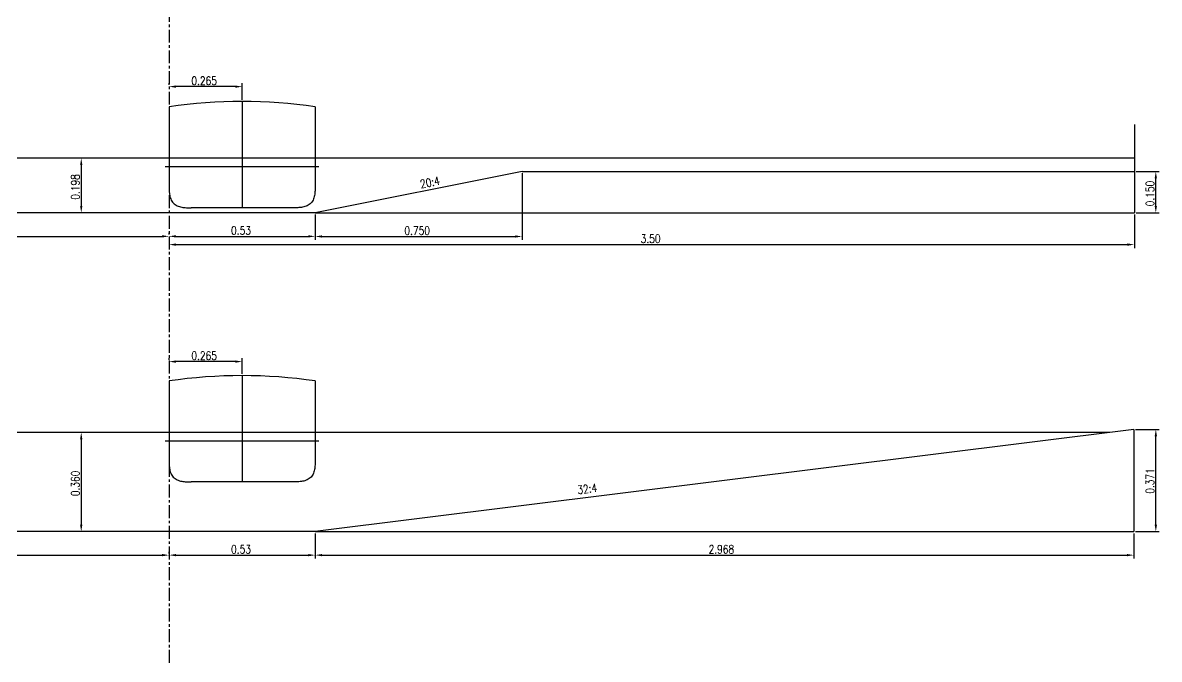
# Model space of a CAD drawing. Extents: x -4825 to 2405, y -6885 to 4012.
# Drawn here: x -1856 to 2265, y -3737 to -1428 of the extents above; entities that cross this region are included whole.
import ezdxf

# ---------------------------------------------------------------- set-up
doc = ezdxf.new("R2010")
doc.units = 0
doc.header["$LTSCALE"] = 37.5
doc.header["$PDMODE"] = 1
doc.linetypes.add('CENTER', pattern=[2, 1.25, -0.25, 0.25, -0.25])
doc.layers.get('DEFPOINTS').update_dxf_attribs({"linetype": 'CONTINUOUS'})
for name, color, linetype in [('25AS', 6, 'CENTER'), ('35VL', 8, 'CONTINUOUS'), ('50VL', 9, 'CONTINUOUS'), ('BASE', 7, 'CONTINUOUS'), ('FREE_SURFACE', 5, 'CONTINUOUS'), ('MAAT', 6, 'CONTINUOUS'), ('STATIONS', 7, 'CONTINUOUS'), ('TEXT35', 8, 'CONTINUOUS')]:
    doc.layers.add(name, color=color, linetype=linetype)
doc.styles.add('ROMANS', font='romans', dxfattribs={"width": 0.8})
doc.dimstyles.get("Standard").update_dxf_attribs({"dimtxt": 3, "dimasz": 2.5, "dimexe": 1.25, "dimexo": 0.625, "dimtad": 1, "dimcen": 2.5, "dimclrd": 6, "dimclre": 6, "dimclrt": 8, "dimazin": 3, "dimtfac": 0.833333, "dimtmove": 0, "dimatfit": 3})

# ---------------------------------------------------------------- blocks, each defined once
blk = doc.blocks.new('*U91')
at = {"layer": 'MAAT', "color": 8, "style": 'ROMANS', "width": 0.8}
blk.add_text('0.750', height=30, dxfattribs=at).set_placement((-471.6, -2196.8))
blk = doc.blocks.new('*D6')
at = {"layer": 'DEFPOINTS', "color": 0}
for p in [(-45.1, -1967.3), (-795.1, -2117.3), (-45.1, -2203.1)]:
    blk.add_point(p, dxfattribs=at)
at = {"layer": 'MAAT', "color": 6}
for p, q in [((-45.1, -1973.5), (-45.1, -2215.6)), ((-795.1, -2123.5), (-795.1, -2215.6)), ((-770.1, -2203.1), (-70.1, -2203.1))]:
    blk.add_line(p, q, dxfattribs=at)
for points in [[(-770.1, -2198.9), (-770.1, -2207.2), (-795.1, -2203.1)], [(-70.1, -2198.9), (-70.1, -2207.2), (-45.1, -2203.1)]]:
    blk.add_solid(points, dxfattribs=at)
at = {"layer": 'MAAT'}
blk.add_blockref('*U91', (0, 0), dxfattribs=at)
blk = doc.blocks.new('*U86')
at = {"layer": 'MAAT', "color": 8, "style": 'ROMANS', "width": 0.8}
blk.add_text('0.150', height=30, rotation=90, dxfattribs=at).set_placement((2246.4, -2093.7))
blk = doc.blocks.new('*D7')
at = {"layer": 'DEFPOINTS', "color": 0}
for p in [(2174.9, -1967.3), (2252.7, -1967.3), (2174.9, -2117.3)]:
    blk.add_point(p, dxfattribs=at)
at = {"layer": 'MAAT', "color": 6}
for p, q in [((2181.1, -1967.3), (2265.2, -1967.3)), ((2252.7, -2092.3), (2252.7, -1992.3)), ((2181.1, -2117.3), (2265.2, -2117.3))]:
    blk.add_line(p, q, dxfattribs=at)
for points in [[(2248.5, -1992.3), (2256.8, -1992.3), (2252.7, -1967.3)], [(2248.5, -2092.3), (2256.8, -2092.3), (2252.7, -2117.3)]]:
    blk.add_solid(points, dxfattribs=at)
at = {"layer": 'MAAT'}
blk.add_blockref('*U86', (0, 0), dxfattribs=at)
blk = doc.blocks.new('*U124')
at = {"layer": 'MAAT', "color": 8, "style": 'ROMANS', "width": 0.8}
blk.add_text('0.53', height=30, dxfattribs=at).set_placement((-1100.1, -2196.3))
blk = doc.blocks.new('*D11')
at = {"layer": 'DEFPOINTS', "color": 0}
for p in [(-795.1, -2117.3), (-1325.1, -2202.6), (-795.1, -2202.6)]:
    blk.add_point(p, dxfattribs=at)
at = {"layer": 'MAAT', "color": 6}
for p, q in [((-795.1, -2123.5), (-795.1, -2215.1)), ((-1325.1, -2196.3), (-1325.1, -2190.1)), ((-1300.1, -2202.6), (-820.1, -2202.6))]:
    blk.add_line(p, q, dxfattribs=at)
for points in [[(-1300.1, -2198.4), (-1300.1, -2206.7), (-1325.1, -2202.6)], [(-820.1, -2198.4), (-820.1, -2206.7), (-795.1, -2202.6)]]:
    blk.add_solid(points, dxfattribs=at)
at = {"layer": 'MAAT'}
blk.add_blockref('*U124', (0, 0), dxfattribs=at)
blk = doc.blocks.new('*U92')
at = {"layer": 'MAAT', "color": 8, "style": 'ROMANS', "width": 0.8}
blk.add_text('3.50', height=30, dxfattribs=at).set_placement((-3115.1, -2196.3))
blk = doc.blocks.new('*D12')
at = {"layer": 'DEFPOINTS', "color": 0}
for p in [(-4825.1, -2117.3), (-1325.1, -2202.6), (-1325.1, -2202.6)]:
    blk.add_point(p, dxfattribs=at)
at = {"layer": 'MAAT', "color": 6}
for p, q in [((-4825.1, -2123.5), (-4825.1, -2215.1)), ((-4800.1, -2202.6), (-1350.1, -2202.6)), ((-1325.1, -2196.3), (-1325.1, -2190.1))]:
    blk.add_line(p, q, dxfattribs=at)
for points in [[(-4800.1, -2198.4), (-4800.1, -2206.7), (-4825.1, -2202.6)], [(-1350.1, -2198.4), (-1350.1, -2206.7), (-1325.1, -2202.6)]]:
    blk.add_solid(points, dxfattribs=at)
at = {"layer": 'MAAT'}
blk.add_blockref('*U92', (0, 0), dxfattribs=at)
blk = doc.blocks.new('*U135')
at = {"layer": 'MAAT', "color": 8, "style": 'ROMANS', "width": 0.8}
blk.add_text('3.50', height=30, dxfattribs=at).set_placement((384.9, -2226.2))
blk = doc.blocks.new('*D22')
at = {"layer": 'DEFPOINTS', "color": 0}
for p in [(2174.9, -2117.3), (-1325.1, -2231.2), (2174.9, -2232.5)]:
    blk.add_point(p, dxfattribs=at)
at = {"layer": 'MAAT', "color": 6}
for p, q in [((2174.9, -2123.5), (2174.9, -2245)), ((-1325.1, -2237.5), (-1325.1, -2245)), ((-1300.1, -2232.5), (2149.9, -2232.5))]:
    blk.add_line(p, q, dxfattribs=at)
for points in [[(-1300.1, -2228.3), (-1300.1, -2236.7), (-1325.1, -2232.5)], [(2149.9, -2228.3), (2149.9, -2236.7), (2174.9, -2232.5)]]:
    blk.add_solid(points, dxfattribs=at)
at = {"layer": 'MAAT'}
blk.add_blockref('*U135', (0, 0), dxfattribs=at)
blk = doc.blocks.new('*U93')
at = {"layer": 'MAAT', "color": 8, "style": 'ROMANS', "width": 0.8}
blk.add_text('2.968', height=30, dxfattribs=at).set_placement((631.2, -3352.7))
blk = doc.blocks.new('*D23')
at = {"layer": 'DEFPOINTS', "color": 0}
for p in [(-795.1, -3273.7), (2172.9, -3273.7), (2172.9, -3359)]:
    blk.add_point(p, dxfattribs=at)
at = {"layer": 'MAAT', "color": 6}
for p, q in [((-795.1, -3279.9), (-795.1, -3371.5)), ((2172.9, -3279.9), (2172.9, -3371.5)), ((-770.1, -3359), (2147.9, -3359))]:
    blk.add_line(p, q, dxfattribs=at)
for points in [[(-770.1, -3354.8), (-770.1, -3363.1), (-795.1, -3359)], [(2147.9, -3354.8), (2147.9, -3363.1), (2172.9, -3359)]]:
    blk.add_solid(points, dxfattribs=at)
at = {"layer": 'MAAT'}
blk.add_blockref('*U93', (0, 0), dxfattribs=at)
blk = doc.blocks.new('*U85')
at = {"layer": 'MAAT', "color": 8, "style": 'ROMANS', "width": 0.8}
blk.add_text('0.371', height=30, rotation=90, dxfattribs=at).set_placement((2246.4, -3136.2))
blk = doc.blocks.new('*D24')
at = {"layer": 'DEFPOINTS', "color": 0}
for p in [(2172.9, -2902.7), (2252.7, -2902.7), (2172.9, -3273.7)]:
    blk.add_point(p, dxfattribs=at)
at = {"layer": 'MAAT', "color": 6}
for p, q in [((2179.1, -2902.7), (2265.2, -2902.7)), ((2252.7, -3248.7), (2252.7, -2927.7)), ((2179.1, -3273.7), (2265.2, -3273.7))]:
    blk.add_line(p, q, dxfattribs=at)
for points in [[(2248.5, -2927.7), (2256.8, -2927.7), (2252.7, -2902.7)], [(2248.5, -3248.7), (2256.8, -3248.7), (2252.7, -3273.7)]]:
    blk.add_solid(points, dxfattribs=at)
at = {"layer": 'MAAT'}
blk.add_blockref('*U85', (0, 0), dxfattribs=at)
blk = doc.blocks.new('*U133')
at = {"layer": 'MAAT', "color": 8, "style": 'ROMANS', "width": 0.8}
blk.add_text('0.53', height=30, dxfattribs=at).set_placement((-1100.1, -3352.7))
blk = doc.blocks.new('*D29')
at = {"layer": 'DEFPOINTS', "color": 0}
for p in [(-795.1, -3273.7), (-1325.1, -3359), (-795.1, -3359)]:
    blk.add_point(p, dxfattribs=at)
at = {"layer": 'MAAT', "color": 6}
for p, q in [((-795.1, -3279.9), (-795.1, -3371.5)), ((-1325.1, -3352.7), (-1325.1, -3346.5)), ((-1300.1, -3359), (-820.1, -3359))]:
    blk.add_line(p, q, dxfattribs=at)
for points in [[(-1300.1, -3354.8), (-1300.1, -3363.1), (-1325.1, -3359)], [(-820.1, -3354.8), (-820.1, -3363.1), (-795.1, -3359)]]:
    blk.add_solid(points, dxfattribs=at)
at = {"layer": 'MAAT'}
blk.add_blockref('*U133', (0, 0), dxfattribs=at)
blk = doc.blocks.new('*U94')
at = {"layer": 'MAAT', "color": 8, "style": 'ROMANS', "width": 0.8}
blk.add_text('3.50', height=30, dxfattribs=at).set_placement((-3115.1, -3352.7))
blk = doc.blocks.new('*D30')
at = {"layer": 'DEFPOINTS', "color": 0}
for p in [(-4825.1, -3273.7), (-1325.1, -3359), (-1325.1, -3359)]:
    blk.add_point(p, dxfattribs=at)
at = {"layer": 'MAAT', "color": 6}
for p, q in [((-4825.1, -3279.9), (-4825.1, -3371.5)), ((-4800.1, -3359), (-1350.1, -3359)), ((-1325.1, -3352.7), (-1325.1, -3346.5))]:
    blk.add_line(p, q, dxfattribs=at)
for points in [[(-4800.1, -3354.8), (-4800.1, -3363.1), (-4825.1, -3359)], [(-1350.1, -3354.8), (-1350.1, -3363.1), (-1325.1, -3359)]]:
    blk.add_solid(points, dxfattribs=at)
at = {"layer": 'MAAT'}
blk.add_blockref('*U94', (0, 0), dxfattribs=at)
blk = doc.blocks.new('*U117')
at = {"layer": 'MAAT', "color": 8, "style": 'ROMANS', "width": 0.8}
blk.add_text('0.265', height=30, dxfattribs=at).set_placement((-1244.1, -1653.3))
blk = doc.blocks.new('*D52')
at = {"layer": 'DEFPOINTS', "color": 0}
for p in [(-1325.1, -1659.5), (-1325.1, -1659.5), (-1060.1, -1713.5)]:
    blk.add_point(p, dxfattribs=at)
at = {"layer": 'MAAT', "color": 6}
for p, q in [((-1325.1, -1653.3), (-1325.1, -1647)), ((-1060.1, -1707.2), (-1060.1, -1647)), ((-1085.1, -1659.5), (-1300.1, -1659.5))]:
    blk.add_line(p, q, dxfattribs=at)
for points in [[(-1300.1, -1655.3), (-1300.1, -1663.7), (-1325.1, -1659.5)], [(-1085.1, -1655.3), (-1085.1, -1663.7), (-1060.1, -1659.5)]]:
    blk.add_solid(points, dxfattribs=at)
at = {"layer": 'MAAT'}
blk.add_blockref('*U117', (0, 0), dxfattribs=at)
blk = doc.blocks.new('*U118')
at = {"layer": 'MAAT', "color": 8, "style": 'ROMANS', "width": 0.8}
blk.add_text('0.265', height=30, dxfattribs=at).set_placement((-1244.1, -2650.6))
blk = doc.blocks.new('*D53')
at = {"layer": 'DEFPOINTS', "color": 0}
for p in [(-1325.1, -2656.9), (-1325.1, -2656.9), (-1060.1, -2707.9)]:
    blk.add_point(p, dxfattribs=at)
at = {"layer": 'MAAT', "color": 6}
for p, q in [((-1325.1, -2650.6), (-1325.1, -2644.4)), ((-1085.1, -2656.9), (-1300.1, -2656.9)), ((-1060.1, -2701.6), (-1060.1, -2644.4))]:
    blk.add_line(p, q, dxfattribs=at)
for points in [[(-1300.1, -2652.7), (-1300.1, -2661.1), (-1325.1, -2656.9)], [(-1085.1, -2652.7), (-1085.1, -2661.1), (-1060.1, -2656.9)]]:
    blk.add_solid(points, dxfattribs=at)
at = {"layer": 'MAAT'}
blk.add_blockref('*U118', (0, 0), dxfattribs=at)
blk = doc.blocks.new('*U108')
at = {"layer": 'MAAT', "color": 8, "style": 'ROMANS', "width": 0.8}
blk.add_text('0.198', height=30, rotation=90, dxfattribs=at).set_placement((-1649.7, -2069.7))
blk = doc.blocks.new('*D69')
at = {"layer": 'DEFPOINTS', "color": 0}
for p in [(-1643.4, -1919.3), (-1643.4, -2117.3), (-1643.4, -2117.3)]:
    blk.add_point(p, dxfattribs=at)
at = {"layer": 'MAAT', "color": 6}
for p, q in [((-1649.7, -1919.3), (-1655.9, -1919.3)), ((-1643.4, -1944.3), (-1643.4, -2092.3)), ((-1649.7, -2117.3), (-1655.9, -2117.3))]:
    blk.add_line(p, q, dxfattribs=at)
for points in [[(-1647.6, -1944.3), (-1639.2, -1944.3), (-1643.4, -1919.3)], [(-1647.6, -2092.3), (-1639.2, -2092.3), (-1643.4, -2117.3)]]:
    blk.add_solid(points, dxfattribs=at)
at = {"layer": 'MAAT'}
blk.add_blockref('*U108', (0, 0), dxfattribs=at)
blk = doc.blocks.new('*U109')
at = {"layer": 'MAAT', "color": 8, "style": 'ROMANS', "width": 0.8}
blk.add_text('0.360', height=30, rotation=90, dxfattribs=at).set_placement((-1649.7, -3145.1))
blk = doc.blocks.new('*D70')
at = {"layer": 'DEFPOINTS', "color": 0}
for p in [(-1643.4, -2913.7), (-1643.4, -3273.7), (-1643.4, -3273.7)]:
    blk.add_point(p, dxfattribs=at)
at = {"layer": 'MAAT', "color": 6}
for p, q in [((-1649.7, -2913.7), (-1655.9, -2913.7)), ((-1643.4, -2938.7), (-1643.4, -3248.7)), ((-1649.7, -3273.7), (-1655.9, -3273.7))]:
    blk.add_line(p, q, dxfattribs=at)
for points in [[(-1647.6, -2938.7), (-1639.2, -2938.7), (-1643.4, -2913.7)], [(-1647.6, -3248.7), (-1639.2, -3248.7), (-1643.4, -3273.7)]]:
    blk.add_solid(points, dxfattribs=at)
at = {"layer": 'MAAT'}
blk.add_blockref('*U109', (0, 0), dxfattribs=at)

msp = doc.modelspace()

# ---------------------------------------------------------------- linework, layer by layer
at = {"layer": '25AS'}
msp.add_line((-1325.1253, 3947.0604), (-1325.1253, -6883.9027), dxfattribs=at)
at = {"layer": '35VL'}
for p, q in [((-1325.1253, -2117.283), (-4825.1253, -2117.283)), ((-795.1253, -2117.283), (-1325.1253, -2117.283)), ((-1325.1253, -3273.6722), (-4825.1253, -3273.6722)), ((-795.1253, -3273.6722), (-1325.1253, -3273.6722))]:
    msp.add_line(p, q, dxfattribs=at)
at = {"layer": '50VL'}
for p, q in [((2174.8747, -1796.5769), (2174.8747, -2117.283)), ((-45.1253, -1967.283), (-795.1253, -2117.283)), ((-45.1253, -1967.283), (2174.8747, -1967.283)), ((-795.1253, -2117.283), (2174.8747, -2117.283)), ((2172.8747, -2902.6722), (-795.1253, -3273.6722)), ((2172.8747, -2902.6722), (2172.8747, -3273.6722)), ((-795.1253, -3273.6722), (2172.8747, -3273.6722))]:
    msp.add_line(p, q, dxfattribs=at)
at = {"layer": 'BASE', "color": 211}
for p, q in [((-781.5133, -1919.283), (-1338.7373, -1919.283)), ((-781.5133, -1950.783), (-1338.7373, -1950.783)), ((-781.5133, -2913.6722), (-1338.7373, -2913.6722)), ((-781.5133, -2945.1722), (-1338.7373, -2945.1722))]:
    msp.add_line(p, q, dxfattribs=at)
at = {"layer": 'FREE_SURFACE'}
for p, q in [((2174.8747, -1919.283), (-4825.1253, -1919.283)), ((2084.8747, -2913.6722), (-4825.1253, -2913.6722))]:
    msp.add_line(p, q, dxfattribs=at)
at = {"layer": 'STATIONS'}
for p, q in [((-1060.1253, -1713.4786), (-1060.1253, -2099.283)), ((-875.3473, -2099.264), (-1244.9033, -2099.264)), ((-1060.1253, -2707.8678), (-1060.1253, -3093.6722)), ((-875.3473, -3093.6532), (-1244.9033, -3093.6532))]:
    msp.add_line(p, q, dxfattribs=at)
at = {"layer": 'STATIONS', "color": 135}
for points in [[(-1324.8033, -1732.564), (-1324.8033, -1735.164), (-1324.8033, -1738.264), (-1324.8033, -1741.764), (-1324.8033, -1745.564), (-1324.8033, -1749.764), (-1324.8033, -1754.064), (-1324.8033, -1758.364), (-1324.8033, -1762.764), (-1324.8033, -1767.064), (-1324.8033, -1771.464), (-1324.8033, -1775.764), (-1324.8033, -1780.164), (-1324.8033, -1784.564), (-1324.8033, -1788.864), (-1324.8033, -1793.264), (-1324.8033, -1797.564), (-1324.8033, -1801.864), (-1324.8033, -1806.264), (-1324.8033, -1810.664), (-1324.8033, -1814.964), (-1324.8033, -1819.364), (-1324.8033, -1823.664), (-1324.8033, -1828.064), (-1324.8033, -1832.364), (-1324.8033, -1836.764), (-1324.8033, -1841.064), (-1324.8033, -1845.464), (-1324.8033, -1849.764), (-1324.8033, -1854.164), (-1324.8033, -1858.464), (-1324.8033, -1862.864), (-1324.8033, -1867.164), (-1324.8033, -1871.564), (-1324.8033, -1875.864), (-1324.8033, -1880.264), (-1324.8033, -1884.564), (-1324.8033, -1888.964), (-1324.8033, -1893.264), (-1324.8033, -1897.664), (-1324.8033, -1901.964), (-1324.8033, -1906.364), (-1324.8033, -1910.764), (-1324.8033, -1915.064), (-1324.8033, -1919.464), (-1324.8033, -1923.764), (-1324.8033, -1928.164), (-1324.8033, -1932.464), (-1324.8033, -1936.764), (-1324.8033, -1941.164), (-1324.8033, -1945.564), (-1324.8033, -1949.864), (-1324.8033, -1954.264), (-1324.8033, -1958.564), (-1324.8033, -1962.964), (-1324.8033, -1967.264), (-1324.8033, -1971.664), (-1324.8033, -1975.964), (-1324.8033, -1980.364), (-1324.8033, -1984.664), (-1324.8033, -1989.064), (-1324.8033, -1993.364), (-1324.8033, -1997.764), (-1324.8033, -2002.064), (-1324.8033, -2006.464), (-1324.8033, -2010.764), (-1324.8033, -2015.164), (-1324.8033, -2019.464), (-1324.8033, -2023.864), (-1324.7033, -2028.164), (-1324.6033, -2032.564), (-1324.4033, -2036.964), (-1324.2033, -2041.264), (-1323.8033, -2045.564), (-1323.2033, -2049.864), (-1322.5033, -2054.164), (-1321.6033, -2058.464), (-1320.5033, -2062.664), (-1319.0033, -2066.764), (-1317.3033, -2070.764), (-1315.2033, -2074.564), (-1312.7033, -2078.164), (-1309.9033, -2081.464), (-1306.7033, -2084.464), (-1303.3033, -2087.164), (-1299.6033, -2089.464), (-1295.8033, -2091.464), (-1291.8033, -2093.164), (-1287.6033, -2094.564), (-1283.4033, -2095.764), (-1279.2033, -2096.664), (-1274.9033, -2097.364), (-1270.6033, -2097.964), (-1266.3033, -2098.464), (-1262.0033, -2098.764), (-1257.8033, -2098.964), (-1253.9033, -2099.064), (-1250.5033, -2099.164), (-1247.4033, -2099.264), (-1244.9033, -2099.264)], [(-795.4473, -1732.564), (-795.4473, -1735.164), (-795.4473, -1738.264), (-795.4473, -1741.764), (-795.4473, -1745.564), (-795.4473, -1749.764), (-795.4473, -1754.064), (-795.4473, -1758.364), (-795.4473, -1762.764), (-795.4473, -1767.064), (-795.4473, -1771.464), (-795.4473, -1775.764), (-795.4473, -1780.164), (-795.4473, -1784.564), (-795.4473, -1788.864), (-795.4473, -1793.264), (-795.4473, -1797.564), (-795.4473, -1801.864), (-795.4473, -1806.264), (-795.4473, -1810.664), (-795.4473, -1814.964), (-795.4473, -1819.364), (-795.4473, -1823.664), (-795.4473, -1828.064), (-795.4473, -1832.364), (-795.4473, -1836.764), (-795.4473, -1841.064), (-795.4473, -1845.464), (-795.4473, -1849.764), (-795.4473, -1854.164), (-795.4473, -1858.464), (-795.4473, -1862.864), (-795.4473, -1867.164), (-795.4473, -1871.564), (-795.4473, -1875.864), (-795.4473, -1880.264), (-795.4473, -1884.564), (-795.4473, -1888.964), (-795.4473, -1893.264), (-795.4473, -1897.664), (-795.4473, -1901.964), (-795.4473, -1906.364), (-795.4473, -1910.764), (-795.4473, -1915.064), (-795.4473, -1919.464), (-795.4473, -1923.764), (-795.4473, -1928.164), (-795.4473, -1932.464), (-795.4473, -1936.764), (-795.4473, -1941.164), (-795.4473, -1945.564), (-795.4473, -1949.864), (-795.4473, -1954.264), (-795.4473, -1958.564), (-795.4473, -1962.964), (-795.4473, -1967.264), (-795.4473, -1971.664), (-795.4473, -1975.964), (-795.4473, -1980.364), (-795.4473, -1984.664), (-795.4473, -1989.064), (-795.4473, -1993.364), (-795.4473, -1997.764), (-795.4473, -2002.064), (-795.4473, -2006.464), (-795.4473, -2010.764), (-795.4473, -2015.164), (-795.4473, -2019.464), (-795.4473, -2023.864), (-795.5473, -2028.164), (-795.6473, -2032.564), (-795.8473, -2036.964), (-796.0473, -2041.264), (-796.4473, -2045.564), (-797.0473, -2049.864), (-797.7473, -2054.164), (-798.6473, -2058.464), (-799.7473, -2062.664), (-801.2473, -2066.764), (-802.9473, -2070.764), (-805.0473, -2074.564), (-807.5473, -2078.164), (-810.3473, -2081.464), (-813.5473, -2084.464), (-816.9473, -2087.164), (-820.6473, -2089.464), (-824.4473, -2091.464), (-828.4473, -2093.164), (-832.6473, -2094.564), (-836.8473, -2095.764), (-841.0473, -2096.664), (-845.3473, -2097.364), (-849.6473, -2097.964), (-853.9473, -2098.464), (-858.2473, -2098.764), (-862.4473, -2098.964), (-866.3473, -2099.064), (-869.7473, -2099.164), (-872.8473, -2099.264), (-875.3473, -2099.264)], [(-1324.8033, -2726.9532), (-1324.8033, -2729.5532), (-1324.8033, -2732.6532), (-1324.8033, -2736.1532), (-1324.8033, -2739.9532), (-1324.8033, -2744.1532), (-1324.8033, -2748.4532), (-1324.8033, -2752.7532), (-1324.8033, -2757.1532), (-1324.8033, -2761.4532), (-1324.8033, -2765.8532), (-1324.8033, -2770.1532), (-1324.8033, -2774.5532), (-1324.8033, -2778.9532), (-1324.8033, -2783.2532), (-1324.8033, -2787.6532), (-1324.8033, -2791.9532), (-1324.8033, -2796.2532), (-1324.8033, -2800.6532), (-1324.8033, -2805.0532), (-1324.8033, -2809.3532), (-1324.8033, -2813.7532), (-1324.8033, -2818.0532), (-1324.8033, -2822.4532), (-1324.8033, -2826.7532), (-1324.8033, -2831.1532), (-1324.8033, -2835.4532), (-1324.8033, -2839.8532), (-1324.8033, -2844.1532), (-1324.8033, -2848.5532), (-1324.8033, -2852.8532), (-1324.8033, -2857.2532), (-1324.8033, -2861.5532), (-1324.8033, -2865.9532), (-1324.8033, -2870.2532), (-1324.8033, -2874.6532), (-1324.8033, -2878.9532), (-1324.8033, -2883.3532), (-1324.8033, -2887.6532), (-1324.8033, -2892.0532), (-1324.8033, -2896.3532), (-1324.8033, -2900.7532), (-1324.8033, -2905.1532), (-1324.8033, -2909.4532), (-1324.8033, -2913.8532), (-1324.8033, -2918.1532), (-1324.8033, -2922.5532), (-1324.8033, -2926.8532), (-1324.8033, -2931.1532), (-1324.8033, -2935.5532), (-1324.8033, -2939.9532), (-1324.8033, -2944.2532), (-1324.8033, -2948.6532), (-1324.8033, -2952.9532), (-1324.8033, -2957.3532), (-1324.8033, -2961.6532), (-1324.8033, -2966.0532), (-1324.8033, -2970.3532), (-1324.8033, -2974.7532), (-1324.8033, -2979.0532), (-1324.8033, -2983.4532), (-1324.8033, -2987.7532), (-1324.8033, -2992.1532), (-1324.8033, -2996.4532), (-1324.8033, -3000.8532), (-1324.8033, -3005.1532), (-1324.8033, -3009.5532), (-1324.8033, -3013.8532), (-1324.8033, -3018.2532), (-1324.7033, -3022.5532), (-1324.6033, -3026.9532), (-1324.4033, -3031.3532), (-1324.2033, -3035.6532), (-1323.8033, -3039.9532), (-1323.2033, -3044.2532), (-1322.5033, -3048.5532), (-1321.6033, -3052.8532), (-1320.5033, -3057.0532), (-1319.0033, -3061.1532), (-1317.3033, -3065.1532), (-1315.2033, -3068.9532), (-1312.7033, -3072.5532), (-1309.9033, -3075.8532), (-1306.7033, -3078.8532), (-1303.3033, -3081.5532), (-1299.6033, -3083.8532), (-1295.8033, -3085.8532), (-1291.8033, -3087.5532), (-1287.6033, -3088.9532), (-1283.4033, -3090.1532), (-1279.2033, -3091.0532), (-1274.9033, -3091.7532), (-1270.6033, -3092.3532), (-1266.3033, -3092.8532), (-1262.0033, -3093.1532), (-1257.8033, -3093.3532), (-1253.9033, -3093.4532), (-1250.5033, -3093.5532), (-1247.4033, -3093.6532), (-1244.9033, -3093.6532)], [(-795.4473, -2726.9532), (-795.4473, -2729.5532), (-795.4473, -2732.6532), (-795.4473, -2736.1532), (-795.4473, -2739.9532), (-795.4473, -2744.1532), (-795.4473, -2748.4532), (-795.4473, -2752.7532), (-795.4473, -2757.1532), (-795.4473, -2761.4532), (-795.4473, -2765.8532), (-795.4473, -2770.1532), (-795.4473, -2774.5532), (-795.4473, -2778.9532), (-795.4473, -2783.2532), (-795.4473, -2787.6532), (-795.4473, -2791.9532), (-795.4473, -2796.2532), (-795.4473, -2800.6532), (-795.4473, -2805.0532), (-795.4473, -2809.3532), (-795.4473, -2813.7532), (-795.4473, -2818.0532), (-795.4473, -2822.4532), (-795.4473, -2826.7532), (-795.4473, -2831.1532), (-795.4473, -2835.4532), (-795.4473, -2839.8532), (-795.4473, -2844.1532), (-795.4473, -2848.5532), (-795.4473, -2852.8532), (-795.4473, -2857.2532), (-795.4473, -2861.5532), (-795.4473, -2865.9532), (-795.4473, -2870.2532), (-795.4473, -2874.6532), (-795.4473, -2878.9532), (-795.4473, -2883.3532), (-795.4473, -2887.6532), (-795.4473, -2892.0532), (-795.4473, -2896.3532), (-795.4473, -2900.7532), (-795.4473, -2905.1532), (-795.4473, -2909.4532), (-795.4473, -2913.8532), (-795.4473, -2918.1532), (-795.4473, -2922.5532), (-795.4473, -2926.8532), (-795.4473, -2931.1532), (-795.4473, -2935.5532), (-795.4473, -2939.9532), (-795.4473, -2944.2532), (-795.4473, -2948.6532), (-795.4473, -2952.9532), (-795.4473, -2957.3532), (-795.4473, -2961.6532), (-795.4473, -2966.0532), (-795.4473, -2970.3532), (-795.4473, -2974.7532), (-795.4473, -2979.0532), (-795.4473, -2983.4532), (-795.4473, -2987.7532), (-795.4473, -2992.1532), (-795.4473, -2996.4532), (-795.4473, -3000.8532), (-795.4473, -3005.1532), (-795.4473, -3009.5532), (-795.4473, -3013.8532), (-795.4473, -3018.2532), (-795.5473, -3022.5532), (-795.6473, -3026.9532), (-795.8473, -3031.3532), (-796.0473, -3035.6532), (-796.4473, -3039.9532), (-797.0473, -3044.2532), (-797.7473, -3048.5532), (-798.6473, -3052.8532), (-799.7473, -3057.0532), (-801.2473, -3061.1532), (-802.9473, -3065.1532), (-805.0473, -3068.9532), (-807.5473, -3072.5532), (-810.3473, -3075.8532), (-813.5473, -3078.8532), (-816.9473, -3081.5532), (-820.6473, -3083.8532), (-824.4473, -3085.8532), (-828.4473, -3087.5532), (-832.6473, -3088.9532), (-836.8473, -3090.1532), (-841.0473, -3091.0532), (-845.3473, -3091.7532), (-849.6473, -3092.3532), (-853.9473, -3092.8532), (-858.2473, -3093.1532), (-862.4473, -3093.3532), (-866.3473, -3093.4532), (-869.7473, -3093.5532), (-872.8473, -3093.6532), (-875.3473, -3093.6532)]]:
    msp.add_lwpolyline(points, dxfattribs=at)
at = {"layer": 'STATIONS'}
for centre in [(-1060.1253, -3558.3101), (-1060.1253, -4552.6993)]:
    msp.add_arc(centre, 1844.8315, 81.7513088, 98.2486912, dxfattribs=at)

# ---------------------------------------------------------------- texts
at = {"layer": 'TEXT35', "style": 'ROMANS', "width": 0.8}
for s, rotation, p in [('20:4', 11.3099325, (-411.5753, -2028.7679)), ('32:4', 7.1250163, (157.3343, -3137.8043))]:
    msp.add_text(s, height=30, rotation=rotation, dxfattribs=at).set_placement(p)

# ---------------------------------------------------------------- dimensions: what is measured, and where the dimension line sits
at = {"layer": 'MAAT'}
for base, p1, p2, picture, middle in [((-1325.1253, -1659.5003), (-1060.1253, -1713.4786), (-1325.1253, -1659.5003), '*D52', (-1192.6253, -1638.2503)), ((-45.1253, -2203.0614), (-795.1253, -2117.283), (-45.1253, -1967.283), '*D6', (-420.1253, -2181.8114)), ((-1325.1253, -2656.8886), (-1060.1253, -2707.8678), (-1325.1253, -2656.8886), '*D53', (-1192.6253, -2635.6386))]:
    dim = msp.add_linear_dim(base=base, p1=p1, p2=p2, dimstyle='Standard', override={"dimscale": 10, "dimtxt": 3, "dimasz": 2.5, "dimdec": 3, "dimlfac": 0.001, "dimzin": 0}, dxfattribs=at)
    dim.commit()
    dim.dimension.update_dxf_attribs({"geometry": picture, "text_midpoint": middle})
for base, p1, p2, angle, picture, middle in [((-1643.4056, -2117.283), (-1643.4056, -1919.283), (-1643.4056, -2117.283), 270, '*D69', (-1664.6556, -2018.283)), ((2252.653, -1967.283), (2174.8747, -2117.283), (2174.8747, -1967.283), 90, '*D7', (2231.403, -2042.283)), ((-1643.4056, -3273.6722), (-1643.4056, -2913.6722), (-1643.4056, -3273.6722), 270, '*D70', (-1664.6556, -3093.6722)), ((2252.653, -2902.6722), (2172.8747, -3273.6722), (2172.8747, -2902.6722), 90, '*D24', (2231.403, -3088.1722))]:
    dim = msp.add_linear_dim(base=base, p1=p1, p2=p2, angle=angle, dimstyle='Standard', override={"dimscale": 10, "dimtxt": 3, "dimasz": 2.5, "dimdec": 3, "dimlfac": 0.001, "dimzin": 0}, dxfattribs=at)
    dim.commit()
    dim.dimension.update_dxf_attribs({"geometry": picture, "text_midpoint": middle})
for base, p1, p2, text, picture, middle in [((-1325.1253, -2202.5614), (-4825.1253, -2117.283), (-1325.1253, -2202.5614), '3.50', '*D12', (-3075.1253, -2181.3114)), ((-795.1253, -2202.5614), (-1325.1253, -2202.5614), (-795.1253, -2117.283), '0.53', '*D11', (-1060.1253, -2181.3114)), ((2174.8747, -2232.488), (-1325.1253, -2231.238), (2174.8747, -2117.283), '3.50', '*D22', (424.8747, -2211.238)), ((-1325.1253, -3358.9506), (-4825.1253, -3273.6722), (-1325.1253, -3358.9506), '3.50', '*D30', (-3075.1253, -3337.7006)), ((-795.1253, -3358.9506), (-1325.1253, -3358.9506), (-795.1253, -3273.6722), '0.53', '*D29', (-1060.1253, -3337.7006))]:
    dim = msp.add_linear_dim(base=base, p1=p1, p2=p2, text=text, dimstyle='Standard', override={"dimscale": 10, "dimtxt": 3, "dimasz": 2.5, "dimdec": 3, "dimlfac": 0.001, "dimzin": 0}, dxfattribs=at)
    dim.commit()
    dim.dimension.update_dxf_attribs({"geometry": picture, "text_midpoint": middle})
dim = msp.add_linear_dim(base=(2172.8747, -3358.9506), p1=(-795.1253, -3273.6722), p2=(2172.8747, -3273.6722), dimstyle='Standard', override={"dimscale": 10, "dimtxt": 3, "dimasz": 2.5, "dimdec": 3, "dimlfac": 0.001, "dimzin": 0}, dxfattribs=at)
dim.commit()
dim.dimension.update_dxf_attribs({"geometry": '*D23', "text_midpoint": (682.6381, -3337.7006), "dimtype": 128})

doc.saveas('drawing.dxf')
